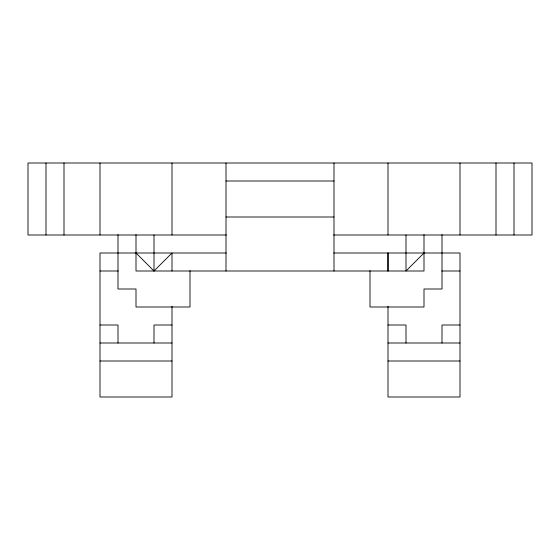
<?xml version="1.0" encoding="UTF-8"?>
<svg xmlns="http://www.w3.org/2000/svg" width="560" height="560" viewBox="0 0 560 560"><rect width="100%" height="100%" fill="white"/><g stroke="black" fill="none" stroke-linecap="round" stroke-linejoin="round"><path stroke-width="0.84" d="M136.003 253.001L154 270.998L171.997 253.001L171.997 270.998M423.997 253.001L406 270.998L406 234.997M226.002 180.999L333.998 180.999M226.002 217L333.998 217M226.373 234.997L28 234.997L28 163.002L532 163.002L532 234.997L333.627 234.997M226.219 253.001L100.002 253.001L100.002 396.998L171.997 396.998L171.997 306.236M333.781 253.001L459.998 253.001L459.998 396.998L388.003 396.998L388.003 306.236M100.002 270.998L118.216 270.998M441.784 270.998L459.998 270.998M100.002 325.003L117.999 325.003L117.999 343M171.997 325.003L154 325.003L154 343M388.003 325.003L406 325.003L406 343M459.998 325.003L442.001 325.003L442.001 343M100.002 343L171.997 343M388.003 343L459.998 343M100.002 360.997L171.997 360.997M388.003 360.997L459.998 360.997M514.003 163.002L514.003 234.997M495.999 163.002L495.999 234.997M459.998 163.002L459.998 234.997M442.001 234.654L442.001 289.002L423.997 289.002L423.997 306.999L369.999 306.999L369.999 270.564M423.997 234.654L423.997 270.998L136.003 270.998L136.003 234.654M388.003 163.002L388.003 234.997M333.998 163.002L333.998 270.998M226.002 163.002L226.002 270.998M190.001 270.564L190.001 306.999L136.003 306.999L136.003 289.002L117.999 289.002L117.999 234.654M171.997 163.002L171.997 234.997M154 234.997L154 270.998M100.002 163.002L100.002 234.997M64.001 163.002L64.001 234.997M45.997 163.002L45.997 234.997M388.003 253.001L388.003 270.998L388.003 253.001"/></g></svg>
